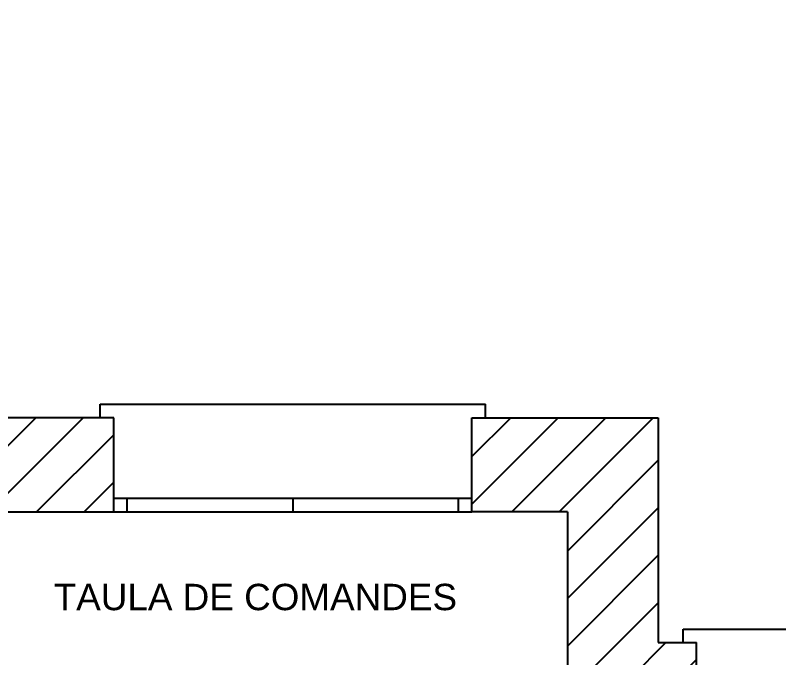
# Model space of a CAD drawing. Header units: inches. Extents: x -159985 to -144881, y -80411 to -63904.
# Drawn here: x -154205 to -151364, y -66367 to -63975 of the extents above; entities that cross this region are included whole.
import ezdxf

# ---------------------------------------------------------------- set-up
doc = ezdxf.new("R2010")
doc.units = ezdxf.units.IN
doc.header["$MEASUREMENT"] = 0
for name, color, linetype in [('PAREDES', 255, 'Continuous'), ('SOMBREADO', 251, 'Continuous'), ('VENTANAS', 140, 'Continuous')]:
    doc.layers.add(name, color=color, linetype=linetype)
doc.styles.get("Standard").update_dxf_attribs({"font": 'arial.ttf'})

msp = doc.modelspace()

# ---------------------------------------------------------------- hatches: boundary and pattern name
at = {"layer": 'SOMBREADO'}
h = msp.add_hatch(dxfattribs=at)
h.set_pattern_fill('ANSI31', color=256, scale=1000)
h.set_pattern_definition([(45, (-181418.75, -37255.47), (-88.38835, 88.38835), [])])
h.paths.add_polyline_path([(-157021.1, -63975.2), (-157839.7, -63975.2), (-157839.7, -64303.8), (-157021.1, -64303.8)])
h.paths.add_polyline_path([(-154397.5, -63975.2), (-155688.2, -63975.2), (-155688.2, -64303.8), (-154738.1, -64303.8), (-154738.1, -64333.8), (-154738.1, -65183.8), (-154738.1, -65183.8), (-154738.1, -65213.8), (-154738.1, -65793.4), (-154738.1, -65793.4), (-154738.1, -65823.4), (-153838.6, -65823.4), (-153838.6, -65473.4), (-154397.5, -65473.4)])
h.paths.add_polyline_path([(-151812.2, -65473.4), (-152505.7, -65473.4), (-152505.7, -65823.4), (-152150.1, -65823.4), (-152150.1, -66592.9), (-151669.8, -66592.9), (-151669.8, -66310.2), (-151812.2, -66310.2)])
h.paths.add_polyline_path([(-149385.4, -66310.2), (-150343.3, -66310.2), (-150343.3, -66592.9), (-150217.9, -66592.9), (-149432.4, -66592.9), (-148670.8, -67941.3), (-149105.1, -67941.3), (-149105.1, -68244.6), (-148803.6, -68244.6), (-148803.6, -68101.1), (-148580.5, -68101.1), (-147756.7, -69559.7), (-150657.4, -69559.7), (-150657.4, -69771.8), (-150912, -69771.8), (-150912, -69859.7), (-150657.4, -69859.7), (-150038.5, -69859.7), (-149332.5, -69859.7), (-148626.5, -69859.7), (-147920.5, -69859.7), (-147645.8, -69859.7), (-146290.9, -74245.7), (-146640.9, -74245.7), (-146640.9, -74695.7), (-146212.9, -74695.7), (-146175.4, -74684.1), (-146171.8, -74695.7), (-146151.9, -74695.7), (-145945.3, -75364.5), (-145736.9, -76039), (-145528.5, -76713.6), (-145318.4, -77393.9), (-145236, -78089), (-145179.9, -78561.8), (-145061.2, -79294.6), (-145061.2, -79555.9), (-146090.2, -79555.9), (-146090.2, -79861.2), (-146281.3, -79861.2), (-146281.3, -80361.2), (-144881.3, -80361.2), (-144881.3, -79280.2), (-145249.1, -77008.4), (-147550.2, -69559.4)])
h.paths.add_polyline_path([(-146019.6, -79626.4), (-145061.2, -79626.4), (-145061.2, -79861.2), (-146019.6, -79861.2)], flags=16)
h.paths.add_polyline_path([(-152070.1, -66592.9), (-152150.1, -66592.9), (-152150.1, -69559.7), (-152070.1, -69559.7)])
h.paths.add_polyline_path([(-157070, -68003.9), (-159772.6, -68003.9), (-159772.6, -68153.9), (-157157.9, -68153.9), (-157157.9, -68599.1), (-157070, -68599.1), (-157070, -68153.9)])
h.paths.add_polyline_path([(-153221.9, -79861.2), (-154038.4, -79861.2), (-154038.4, -80361.2), (-153221.9, -80361.2)])
h.paths.add_polyline_path([(-157102.1, -79861.2), (-157279.3, -79861.2), (-157279.3, -80208.5), (-157102.1, -80208.5)])

# ---------------------------------------------------------------- linework, layer by layer
at = {"layer": 'PAREDES'}
for p, q in [((-153888.6, -65473.4), (-153888.6, -65423.4)), ((-153888.6, -65423.4), (-152455.7, -65423.4)), ((-152455.7, -65473.4), (-152455.7, -65423.4)), ((-153838.6, -65473.4), (-154397.5, -65473.4)), ((-153838.6, -65823.4), (-153838.6, -65473.4)), ((-152505.7, -65473.4), (-151812.2, -65473.4)), ((-152505.7, -65823.4), (-152505.7, -65473.4)), ((-151812.2, -65473.4), (-151812.2, -66310.2)), ((-154738.1, -65823.4), (-153838.6, -65823.4)), ((-152150.1, -65823.4), (-152505.7, -65823.4)), ((-152150.1, -65823.4), (-152150.1, -66592.9)), ((-151719.8, -66260.2), (-150293.3, -66260.2)), ((-151719.8, -66310.2), (-151719.8, -66260.2)), ((-151812.2, -66310.2), (-151669.8, -66310.2)), ((-151669.8, -66592.9), (-151669.8, -66310.2))]:
    msp.add_line(p, q, dxfattribs=at)
at = {"layer": 'VENTANAS'}
for p, q in [((-153838.6, -65773.4), (-152505.7, -65773.4)), ((-153788.6, -65823.4), (-153788.6, -65773.4)), ((-153172.1, -65773.4), (-153172.1, -65823.4)), ((-152555.7, -65823.4), (-152555.7, -65773.4)), ((-153838.6, -65823.4), (-152505.7, -65823.4))]:
    msp.add_line(p, q, dxfattribs=at)

# ---------------------------------------------------------------- texts
msp.add_text('TAULA DE COMANDES', height=98.146).set_placement((-154061.8, -66189.8))

doc.saveas('drawing.dxf')
